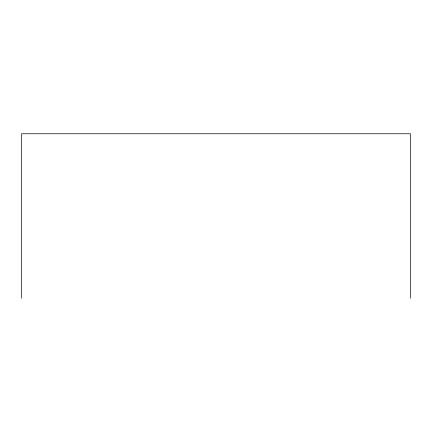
<?xml version="1.0" encoding="UTF-8"?>
<svg xmlns="http://www.w3.org/2000/svg" width="432" height="432" viewBox="0 0 432 432"><rect width="100%" height="100%" fill="white"/><g stroke="black" fill="none" stroke-linecap="round" stroke-linejoin="round"><path stroke-width="0.65" d="M410.4 298.242L410.4 133.758L21.6 133.758L21.6 298.242"/></g></svg>
